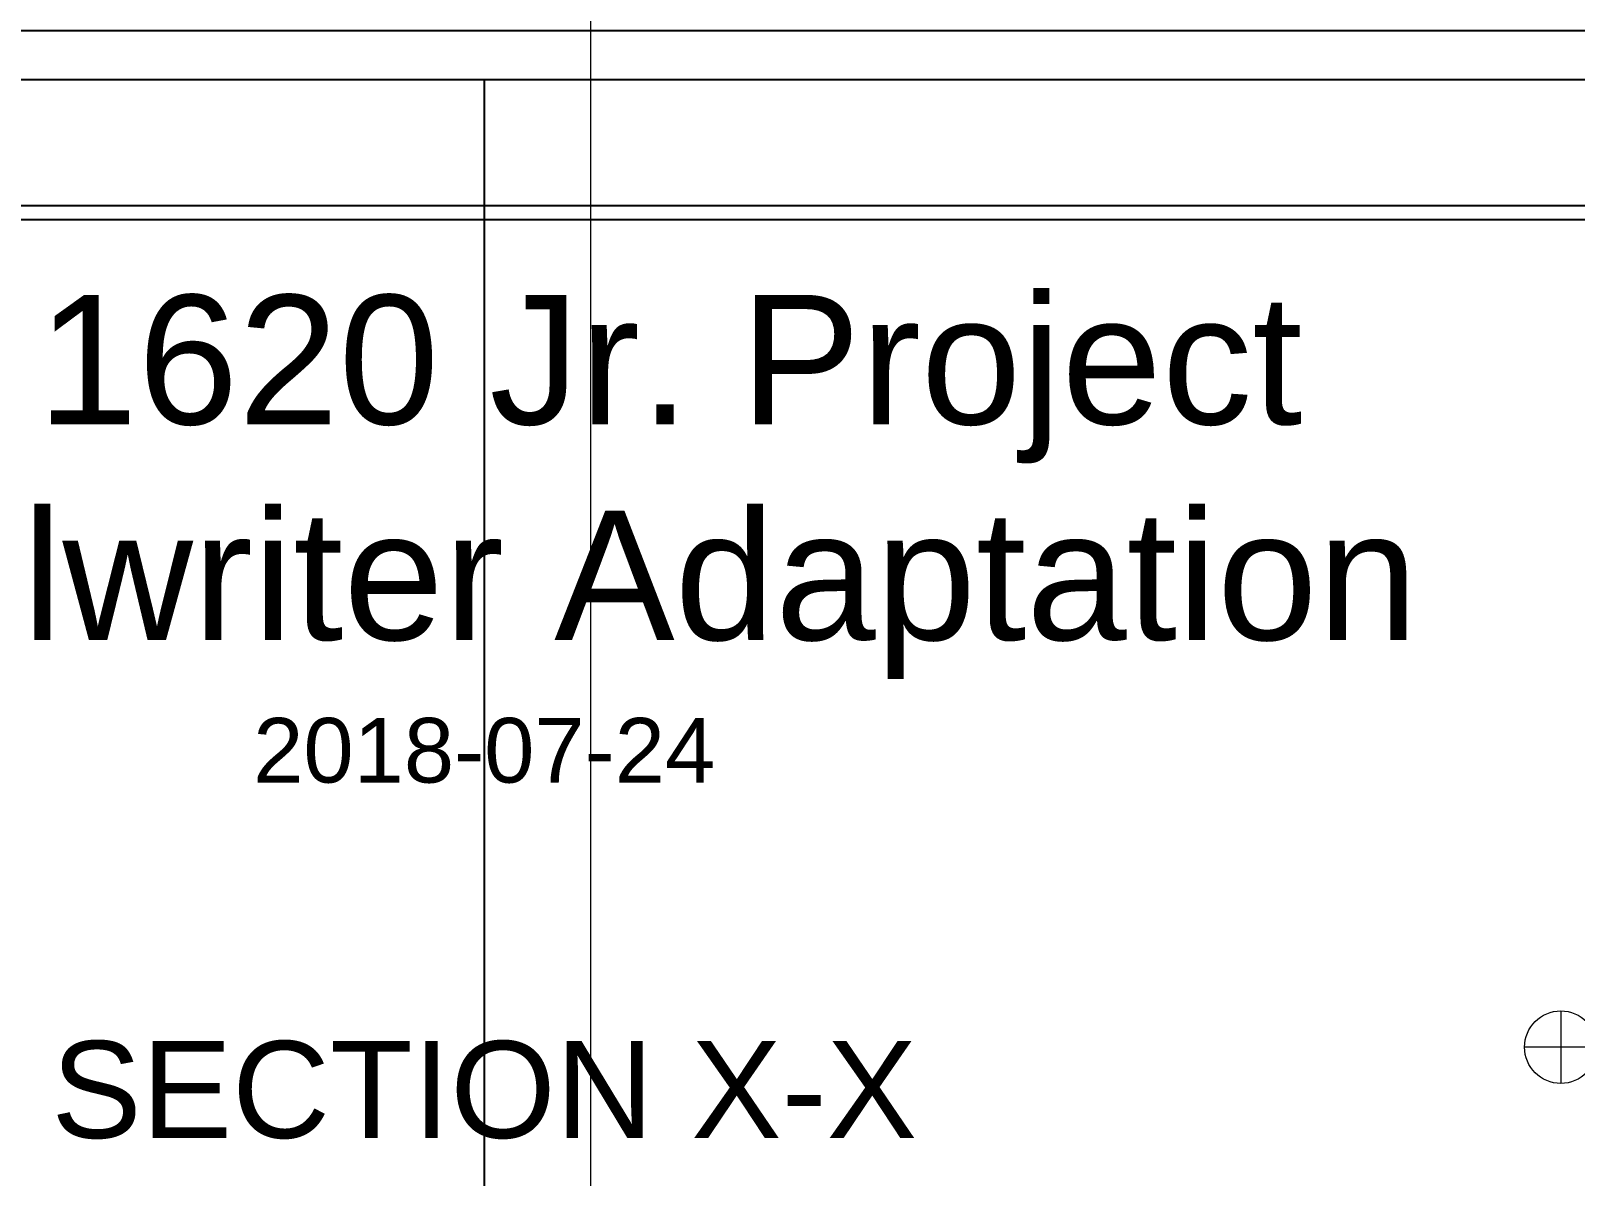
# Model space of a CAD drawing. Header units: inches. Extents: x -1.8 to 19, y -6.6 to 16.3.
# Drawn here: x 7.223 to 11.999, y 12.762 to 16.303 of the extents above; entities that cross this region are included whole.
import ezdxf

# ---------------------------------------------------------------- set-up
doc = ezdxf.new("R2010")
doc.units = ezdxf.units.IN
doc.header["$MEASUREMENT"] = 0
for name, color, linetype, lineweight, true_color in [('dimensions', 150, 'Continuous', 18, 0x0080ff), ('hidden ... bottom view', 16, 'Continuous', 25, 0x800000), ('hidden ... case construction', 56, 'Continuous', 25, 0x808000), ('hidden ... construction', 2, 'Continuous', 0, 0xffff00), ('top view', 7, 'Continuous', 25, 0xffffff)]:
    doc.layers.add(name, color=color, linetype=linetype, lineweight=lineweight, true_color=true_color)
doc.styles.add('textstyle18', font='')
doc.styles.add('textstyle21', font='')
doc.styles.add('textstyle29', font='')
doc.styles.get('textstyle18').set_extended_font_data('Arial')
doc.styles.get('textstyle21').set_extended_font_data('Arial')
doc.styles.get('textstyle29').set_extended_font_data('Arial')

msp = doc.modelspace()

# ---------------------------------------------------------------- linework, layer by layer
at = {"layer": 'hidden ... bottom view'}
msp.add_line((17.25, 15.7188), (0, 15.7188), dxfattribs=at)
at = {"layer": 'hidden ... case construction'}
msp.add_line((8.625, 16.152), (8.625, 0), dxfattribs=at)
at = {"layer": 'hidden ... construction'}
for p, q in [((11.955, 13.2729), (11.955, 13.0486)), ((12.0671, 13.1608), (11.8429, 13.1608))]:
    msp.add_line(p, q, dxfattribs=at)
msp.add_ray((8.955, 10), (0, 1), dxfattribs=at)
msp.add_circle((11.955, 13.1608), 0.1121, dxfattribs=at)
at = {"layer": 'top view'}
for p, q in [((18.0785, 16.303), (-0.8285, 16.303)), ((17.9275, 16.152), (-0.6775, 16.152)), ((17.3575, 15.762), (-0.1075, 15.762))]:
    msp.add_line(p, q, dxfattribs=at)

# ---------------------------------------------------------------- texts
at = {"layer": 'dimensions', "insert": (8.625, 13.0278), "char_height": 0.3, "attachment_point": 5, "style": 'textstyle18'}
msp.add_mtext('SECTION X-X', dxfattribs=at)
at = {"layer": 'top view', "attachment_point": 5}
for s, insert, char_height, style in [('IBM 1620 Jr. Project\\PWheelwriter Adaptation', (8.625, 14.8927), 0.4, 'textstyle21'), ('2018-07-24', (8.625, 14.0773), 0.2, 'textstyle29')]:
    msp.add_mtext(s, dxfattribs=dict(at, insert=insert, char_height=char_height, style=style))

doc.saveas('drawing.dxf')
